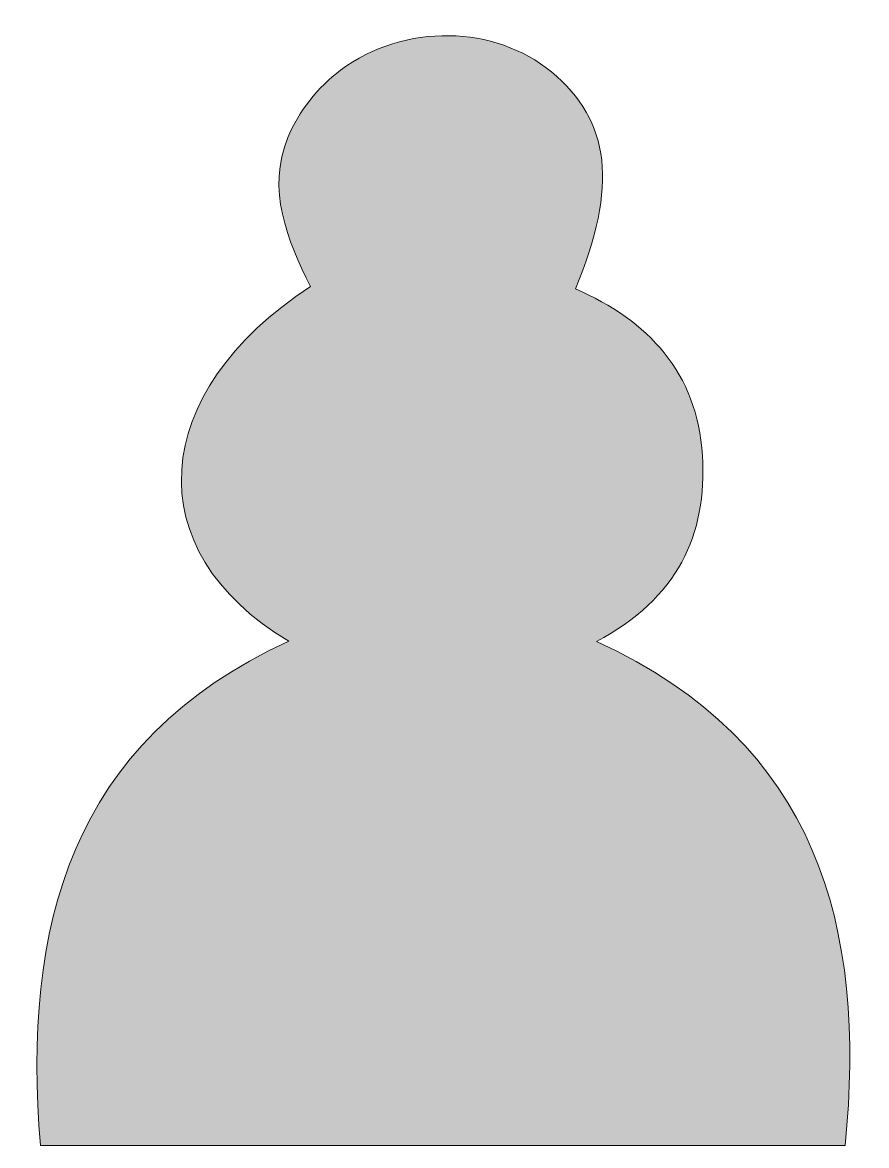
# Model space of a CAD drawing. Header units: inches. Extents: x 318 to 1712, y -1928 to -75.
import ezdxf

# ---------------------------------------------------------------- set-up
doc = ezdxf.new("R2010")
doc.units = ezdxf.units.IN
doc.header["$MEASUREMENT"] = 0
doc.layers.add('Layer 1', color=7, linetype='Continuous')

msp = doc.modelspace()

# ---------------------------------------------------------------- hatches: boundary and pattern name
at = {"layer": 'Layer 1', "true_color": 0xffffff}
h = msp.add_hatch(color=7, dxfattribs=at)
h.dxf.hatch_style = 2
edge = h.paths.add_edge_path()
edge.add_spline(control_points=[(348.1, -1927.8), (318.4, -1567.3), (395.3, -1262.6), (757.9, -1095.6), (507.1, -946.4), (525.6, -685.3), (793.8, -510.5), (755.4, -433.1), (721.1, -350.5), (756.5, -264.5), (773.9, -222.3), (806.8, -180.7), (843.4, -153.4), (949.3, -74.7), (1099, -79.5), (1191.5, -156.3), (1289.1, -237.3), (1301.9, -344), (1231.2, -514.4), (1351.3, -566.1), (1432.3, -652.9), (1440.7, -789.1), (1448.9, -920.5), (1399.8, -1025), (1265.9, -1096.2), (1631.9, -1263.8), (1711.7, -1566.3), (1676.4, -1927.8), (1233.3, -1927.8), (791.8, -1927.8), (348.1, -1927.8)], knot_values=[0, 0, 0, 0, 1, 1, 1, 2, 2, 2, 3, 3, 3, 4, 4, 4, 5, 5, 5, 6, 6, 6, 7, 7, 7, 8, 8, 8, 9, 9, 9, 10, 10, 10, 10], degree=3, periodic=1)

# ---------------------------------------------------------------- linework, layer by layer
at = {"layer": 'Layer 1', "lineweight": 0}
msp.add_open_spline([(348.1, -1927.8), (318.4, -1567.3), (395.3, -1262.6), (757.9, -1095.6), (507.1, -946.4), (525.6, -685.3), (793.8, -510.5), (755.4, -433.1), (721.1, -350.5), (756.5, -264.5), (773.9, -222.3), (806.8, -180.7), (843.4, -153.4), (949.3, -74.7), (1099, -79.5), (1191.5, -156.3), (1289.1, -237.3), (1301.9, -344), (1231.2, -514.4), (1351.3, -566.1), (1432.3, -652.9), (1440.7, -789.1), (1448.9, -920.5), (1399.8, -1025), (1265.9, -1096.2), (1631.9, -1263.8), (1711.7, -1566.3), (1676.4, -1927.8), (1233.3, -1927.8), (791.8, -1927.8), (348.1, -1927.8)], degree=3, knots=[0, 0, 0, 0, 1, 1, 1, 2, 2, 2, 3, 3, 3, 4, 4, 4, 5, 5, 5, 6, 6, 6, 7, 7, 7, 8, 8, 8, 9, 9, 9, 10, 10, 10, 10], dxfattribs=at)

doc.saveas('drawing.dxf')
